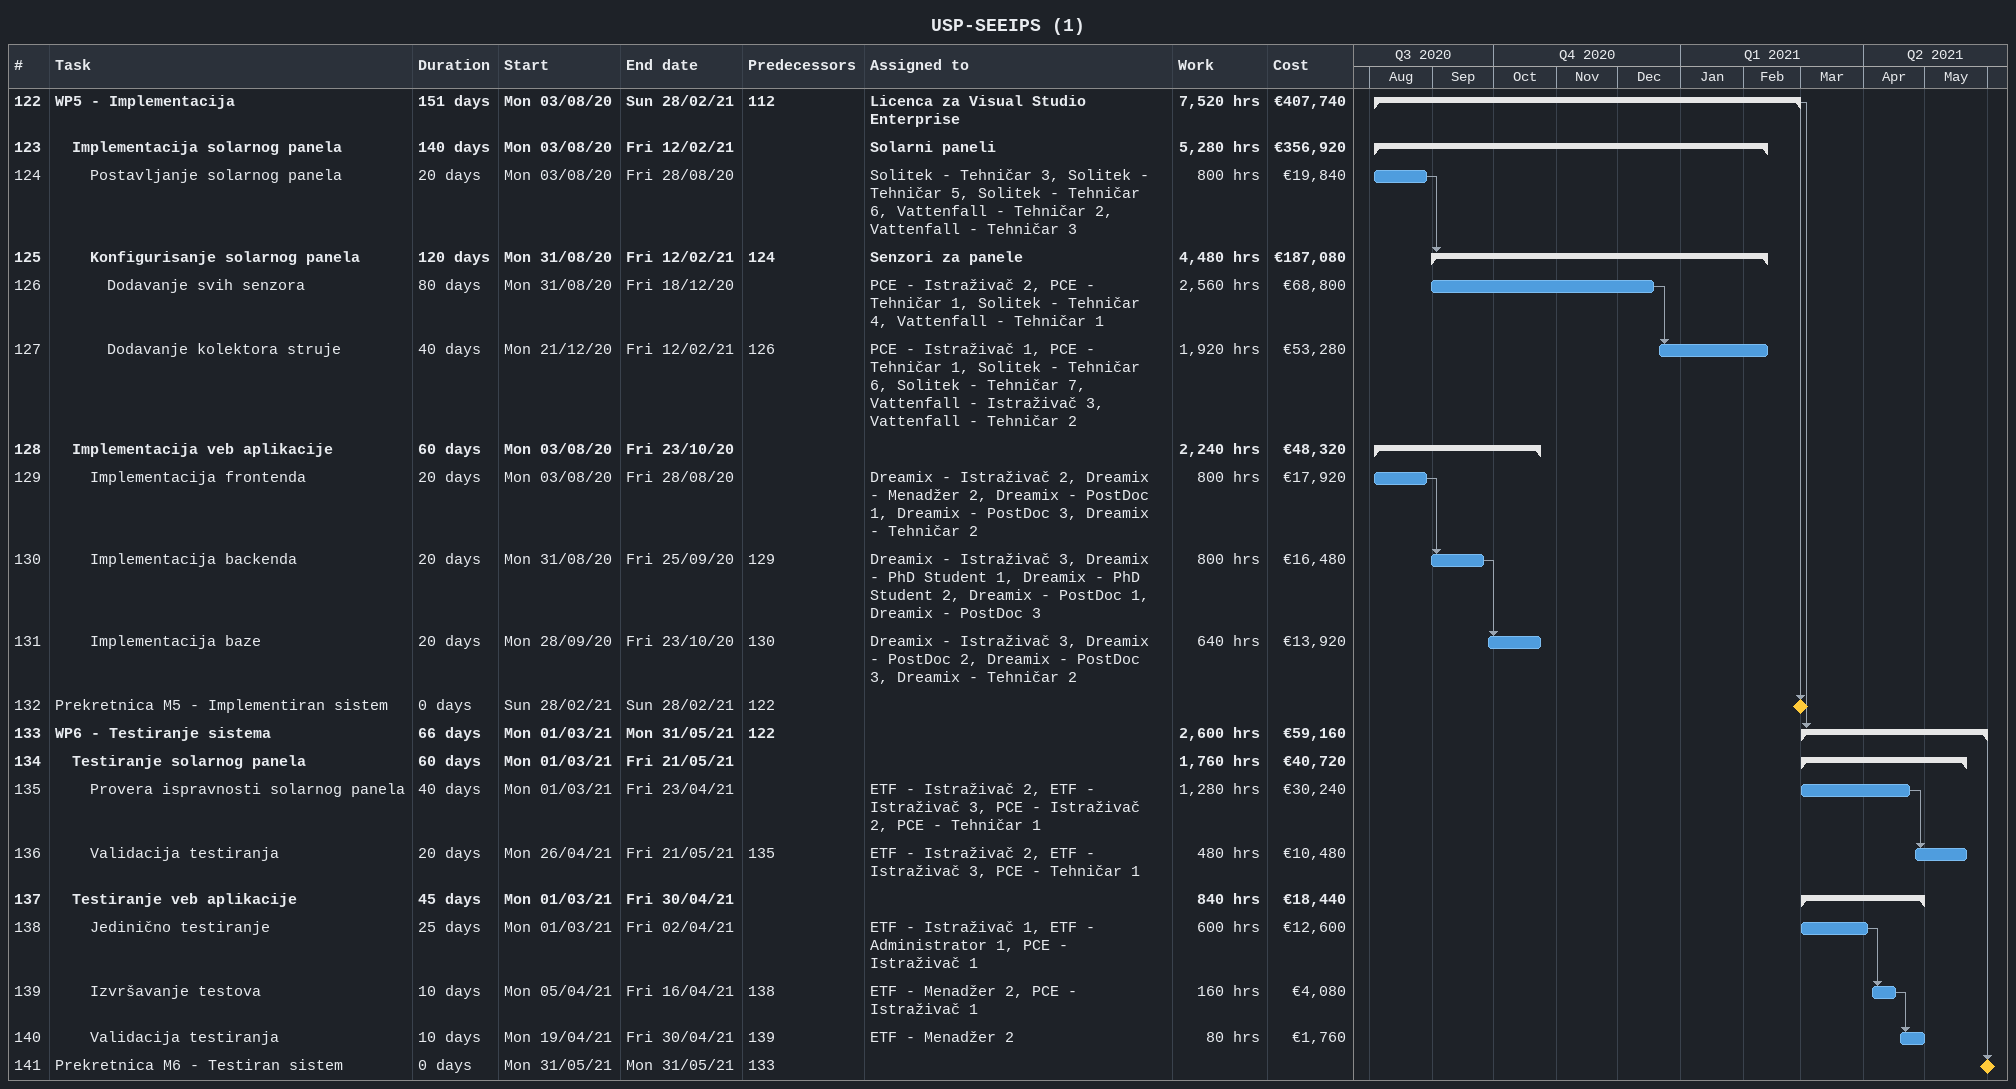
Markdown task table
USP-SEEIPS (1)

| ID | Level | Task | Duration | Start | Finish | Predecessors | Resources | Work (h) | Cost (€) |
|---|---|---|---|---|---|---|---|---|---|
| 122 | 1 | **WP5 - Implementacija** | 151d | 2020-08-03 | 2021-02-28 | 112 | Licenca za Visual Studio Enterprise | 7520 | 407740 |
| 123 | 2 | **Implementacija solarnog panela** | 140d | 2020-08-03 | 2021-02-12 |  | Solarni paneli | 5280 | 356920 |
| 124 | 3 | Postavljanje solarnog panela | 20d | 2020-08-03 | 2020-08-28 |  | Solitek - Tehničar 3, Solitek - Tehničar 5, Solitek - Tehničar 6, Vattenfall - Tehničar 2, Vattenfall - Tehničar 3 | 800 | 19840 |
| 125 | 3 | **Konfigurisanje solarnog panela** | 120d | 2020-08-31 | 2021-02-12 | 124 | Senzori za panele | 4480 | 187080 |
| 126 | 4 | Dodavanje svih senzora | 80d | 2020-08-31 | 2020-12-18 |  | PCE - Istraživač 2, PCE - Tehničar 1, Solitek - Tehničar 4, Vattenfall - Tehničar 1 | 2560 | 68800 |
| 127 | 4 | Dodavanje kolektora struje | 40d | 2020-12-21 | 2021-02-12 | 126 | PCE - Istraživač 1, PCE - Tehničar 1, Solitek - Tehničar 6, Solitek - Tehničar 7, Vattenfall - Istraživač 3, Vattenfall - Tehničar 2 | 1920 | 53280 |
| 128 | 2 | **Implementacija veb aplikacije** | 60d | 2020-08-03 | 2020-10-23 |  |  | 2240 | 48320 |
| 129 | 3 | Implementacija frontenda | 20d | 2020-08-03 | 2020-08-28 |  | Dreamix - Istraživač 2, Dreamix - Menadžer 2, Dreamix - PostDoc 1, Dreamix - PostDoc 3, Dreamix - Tehničar 2 | 800 | 17920 |
| 130 | 3 | Implementacija backenda | 20d | 2020-08-31 | 2020-09-25 | 129 | Dreamix - Istraživač 3, Dreamix - PhD Student 1, Dreamix - PhD Student 2, Dreamix - PostDoc 1, Dreamix - PostDoc 3 | 800 | 16480 |
| 131 | 3 | Implementacija baze | 20d | 2020-09-28 | 2020-10-23 | 130 | Dreamix - Istraživač 3, Dreamix - PostDoc 2, Dreamix - PostDoc 3, Dreamix - Tehničar 2 | 640 | 13920 |
| 132 | 1 | Prekretnica M5 - Implementiran sistem | 0d | 2021-02-28 | 2021-02-28 | 122 |  |  |  |
| 133 | 1 | **WP6 - Testiranje sistema** | 66d | 2021-03-01 | 2021-05-31 | 122 |  | 2600 | 59160 |
| 134 | 2 | **Testiranje solarnog panela** | 60d | 2021-03-01 | 2021-05-21 |  |  | 1760 | 40720 |
| 135 | 3 | Provera ispravnosti solarnog panela | 40d | 2021-03-01 | 2021-04-23 |  | ETF - Istraživač 2, ETF - Istraživač 3, PCE - Istraživač 2, PCE - Tehničar 1 | 1280 | 30240 |
| 136 | 3 | Validacija testiranja | 20d | 2021-04-26 | 2021-05-21 | 135 | ETF - Istraživač 2, ETF - Istraživač 3, PCE - Tehničar 1 | 480 | 10480 |
| 137 | 2 | **Testiranje veb aplikacije** | 45d | 2021-03-01 | 2021-04-30 |  |  | 840 | 18440 |
| 138 | 3 | Jedinično testiranje | 25d | 2021-03-01 | 2021-04-02 |  | ETF - Istraživač 1, ETF - Administrator 1, PCE - Istraživač 1 | 600 | 12600 |
| 139 | 3 | Izvršavanje testova | 10d | 2021-04-05 | 2021-04-16 | 138 | ETF - Menadžer 2, PCE - Istraživač 1 | 160 | 4080 |
| 140 | 3 | Validacija testiranja | 10d | 2021-04-19 | 2021-04-30 | 139 | ETF - Menadžer 2 | 80 | 1760 |
| 141 | 1 | Prekretnica M6 - Testiran sistem | 0d | 2021-05-31 | 2021-05-31 | 133 |  |  |  |
